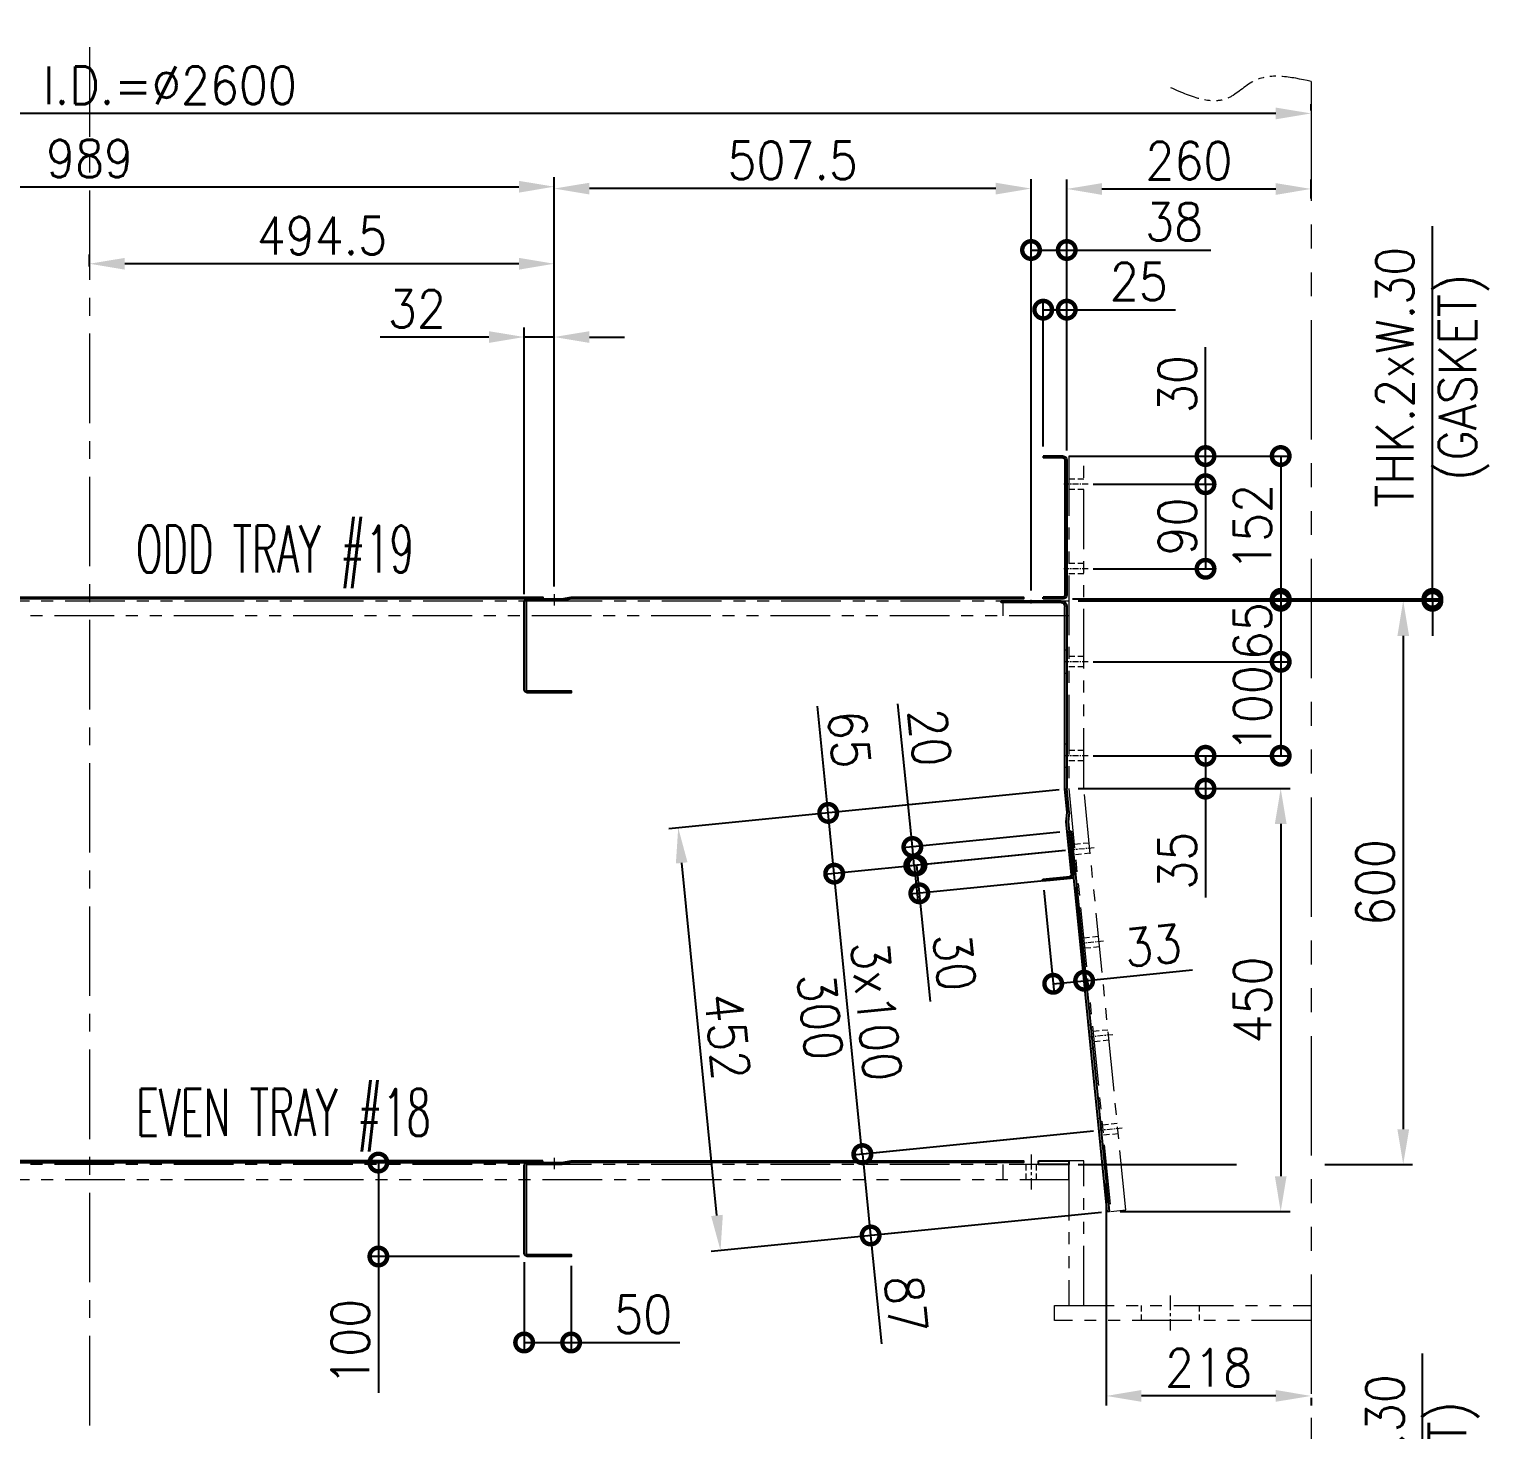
# Model space of a CAD drawing. Header units: inches. Extents: x -15980 to 45789, y -23276 to 2417.
# Drawn here: x 27475 to 29029, y -17875 to -16384 of the extents above; entities that cross this region are included whole.
import ezdxf
from ezdxf.enums import TextEntityAlignment as Align

# ---------------------------------------------------------------- set-up
doc = ezdxf.new("R2010")
doc.units = ezdxf.units.IN
doc.header["$MEASUREMENT"] = 0
for name, pattern in [('CENTER', [50.8, 31.75, -6.35, 6.35, -6.35]), ('CENTERX2', [101.6, 63.5, -12.7, 12.7, -12.7]), ('HIDDEN', [9.525, 6.35, -3.175]), ('HIDDENX2', [19.05, 12.7, -6.35]), ('PHANTOMX2', [127, 63.5, -12.7, 12.7, -12.7, 12.7, -12.7])]:
    doc.linetypes.add(name, pattern=pattern)
for name, color, linetype, lineweight in [('Center line', 181, 'CENTER', 5), ('CENTER LINES', 181, 'CENTERX2', 5), ('HATCH', 130, 'PHANTOMX2', 9), ('HIDDEN', 211, 'HIDDEN', 5), ('HIDDEN LINES', 211, 'HIDDENX2', 5), ('TEXT', 2, 'Continuous', 13)]:
    doc.layers.add(name, color=color, linetype=linetype, lineweight=lineweight)
doc.layers.add('dim', color=82, linetype='Continuous')
doc.styles.add('ROMANS', font='ROMANS.shx', dxfattribs={"width": 0.9, "bigfont": '@extfont2.shx'})
doc.dimstyles.new('1X25', dxfattribs={"dimscale": 25, "dimtxt": 1.6, "dimasz": 1.5, "dimexe": 0.4, "dimexo": 0.4, "dimgap": 0.4, "dimtad": 1, "dimdsep": 46, "dimtxsty": 'ROMANS', "dimcen": 0, "dimclrd": 256, "dimclre": 256, "dimclrt": 2, "dimadec": 0, "dimazin": 0, "dimtfac": 1, "dimtmove": 0, "dimatfit": 3, "dimfxl": 0.7, "dimlwd": -1, "dimlwe": -1, "dimarcsym": 1})

# ---------------------------------------------------------------- blocks, each defined once
blk = doc.blocks.new('A$Cee465144')
blk.add_lwpolyline([(0, 0), (16, 0), (16, 154), (0, 154)], close=True)
blk = doc.blocks.new('A$Cb76dd283')
blk.add_lwpolyline([(0, 16), (273, 16), (273, 0), (0, 0)], close=True)
blk = doc.blocks.new('A$Cb94309cf')
at = {"layer": 'Center line', "ltscale": 0.5}
blk.add_line((123, 37.4), (123, 0), dxfattribs=at)
at = {"layer": 'HIDDEN'}
for p, q in [((92, 26.7), (92, 10.7)), ((154, 26.7), (154, 10.7))]:
    blk.add_line(p, q, dxfattribs=at)
blk.add_blockref('A$Cb76dd283', (0, 10.7))
blk = doc.blocks.new('A$Cc77a19d6')
blk.add_line((2074.9, 650), (2074.9, 634))
blk.add_lwpolyline([(2144.9, 650), (60.9, 650), (60.9, 634), (2144.9, 634)], close=True)
at = {"layer": 'Center line', "ltscale": 0.5}
blk.add_line((2104.9, 660.7), (2104.9, 623.3), dxfattribs=at)
at = {"layer": 'HIDDEN'}
for p, q in [((2099.4, 650), (2099.4, 634)), ((2110.4, 650), (2110.4, 634))]:
    blk.add_line(p, q, dxfattribs=at)
for name, p in [('A$Cee465144', (2144.9, 500)), ('A$Cb94309cf', (2129.9, 473.3))]:
    blk.add_blockref(name, p)
blk = doc.blocks.new('A$C56ddf3ee')
blk.add_lwpolyline([(32, 2), (0, 2), (0, -2), (32, -2)], close=True)
blk = doc.blocks.new('A$C8d7a2891')
blk.add_lwpolyline([(4, 98, 0.414214), (2, 96), (2, 4, 0.414214), (4, 2), (50, 2), (50, 0), (4, 0, -0.414214), (0, 4), (0, 96, -0.414214), (4, 100), (40, 100), (50, 102), (531.5, 102), (531.5, 100), (50.2, 100), (40.2, 98)], format="xyb", close=True)
at = {"layer": 'CENTER LINES', "ltscale": 0.2}
blk.add_line((32, 105), (32, 93), dxfattribs=at)
at = {"layer": 'HIDDEN LINES', "ltscale": 0.2}
for p, q in [((26.5, 100), (26.5, 98)), ((37.5, 100), (37.5, 98))]:
    blk.add_line(p, q, dxfattribs=at)
blk = doc.blocks.new('A$C86bb2282')
blk.add_lwpolyline([(0, 2), (965, 2), (965, 0), (0, 0)], close=True)
blk = doc.blocks.new('A$C0940930d')
for name, p in [('A$C56ddf3ee', (258, 652.4)), ('A$C86bb2282', (817.5, 652.4))]:
    blk.add_blockref(name, p)
at = {"xscale": -1}
blk.add_blockref('A$C8d7a2891', (837.5, 552.4), dxfattribs=at)
at = {"layer": 'HATCH', "ltscale": 2, "xscale": -1}
blk.add_blockref('A$Cc77a19d6', (2402.9, 0.4), dxfattribs=at)
blk = doc.blocks.new('*D730')
at = {"layer": 'Defpoints', "color": 0, "transparency": 16777216}
for p in [(26239.6, -16474.1), (26239.6, -16480.2), (28839.6, -16481.1)]:
    blk.add_point(p, dxfattribs=at)
at = {"layer": 'dim', "transparency": 16777216}
for p, q in [((26239.6, -16470.2), (26239.6, -16464.1)), ((28839.6, -16471.1), (28839.6, -16464.1)), ((28802.1, -16474.1), (26277.1, -16474.1))]:
    blk.add_line(p, q, dxfattribs=at)
for points in [[(26277.1, -16467.9), (26277.1, -16480.4), (26239.6, -16474.1)], [(28802.1, -16467.9), (28802.1, -16480.4), (28839.6, -16474.1)]]:
    blk.add_solid(points, dxfattribs=at)
at = {"layer": 'dim', "color": 2, "transparency": 16777216, "insert": (27539.6, -16444.1), "char_height": 40, "attachment_point": 5, "style": 'ROMANS'}
blk.add_mtext('SHELL I.D.=%%C2600', dxfattribs=at)
blk = doc.blocks.new('A$C537b4bd3')
for p, q in [((1, 148), (1, 4)), ((3, 148), (3, 4)), ((5, 152), (26, 152)), ((5, 150), (26, 150)), ((26, 152), (26, 150)), ((5, 2), (26, 2)), ((5, 0), (26, 0)), ((26, 0), (26, 2))]:
    blk.add_line(p, q)
for centre, radius, start, end in [((5, 148), 4, 90, 180), ((5, 148), 2, 90, 180), ((5, 4), 4, 180, 270), ((5, 4), 2, 180, 270)]:
    blk.add_arc(centre, radius, start, end)
at = {"layer": 'CENTER LINES'}
for p, q in [((0, 122), (4, 122)), ((0, 32), (4, 32))]:
    blk.add_line(p, q, dxfattribs=at)
at = {"layer": 'HIDDEN LINES'}
for p, q in [((1, 134.5), (3, 134.5)), ((1, 109.5), (3, 109.5)), ((1, 44.5), (3, 44.5)), ((1, 19.5), (3, 19.5))]:
    blk.add_line(p, q, dxfattribs=at)
blk = doc.blocks.new('A$C9a173c8a')
for p, q in [((77.1, 298.3), (13.1, 298.3)), ((13.1, 296.3), (77.1, 296.3)), ((77.1, 296.3), (77.1, 298.3)), ((7.1, 292.3), (7.1, 98.3)), ((9.1, 98.2), (9.1, 292.3)), ((4.6, 73.1), (7.1, 98.3)), ((6.6, 73.1), (9.1, 98.2)), ((5.6, 63), (0, 7.3)), ((2, 7.1), (7.6, 63)), ((4.6, 73.1), (5.6, 63)), ((7.6, 63), (6.6, 73.1)), ((3.6, 2.9), (32.5, 0)), ((32.7, 2), (3.8, 4.9)), ((32.5, 0), (32.7, 2))]:
    blk.add_line(p, q)
for centre, radius, start, end in [((13.1, 292.3), 6, 90, 180), ((13.1, 292.3), 4, 90, 180), ((4, 6.9), 4, 174.2894, 264.2924), ((4, 6.9), 2, 174.2894, 264.2924)]:
    blk.add_arc(centre, radius, start, end)
at = {"layer": 'CENTER LINES', "ltscale": 0.1}
blk.add_line((45.1, 295.3), (45.1, 299.3), dxfattribs=at)
at = {"layer": 'CENTER LINES'}
for p, q in [((6.1, 233.3), (10.1, 233.3)), ((6.1, 133.3), (10.1, 133.3)), ((1.6, 33.2), (5.6, 32.8))]:
    blk.add_line(p, q, dxfattribs=at)
at = {"layer": 'HIDDEN LINES', "ltscale": 0.1}
for p, q in [((39.1, 296.3), (39.1, 298.3)), ((51.1, 296.3), (51.1, 298.3))]:
    blk.add_line(p, q, dxfattribs=at)
at = {"layer": 'HIDDEN LINES'}
for p, q in [((7.1, 245.8), (9.1, 245.8)), ((7.1, 220.8), (9.1, 220.8)), ((7.1, 145.8), (9.1, 145.8)), ((7.1, 120.8), (9.1, 120.8)), ((3.9, 45.6), (5.8, 45.4)), ((1.4, 20.7), (3.4, 20.5))]:
    blk.add_line(p, q, dxfattribs=at)
blk = doc.blocks.new('A$C08025b31')
at = {"layer": 'CENTER LINES'}
blk.add_line((0, 27.4), (4, 27.4), dxfattribs=at)
at = {"layer": 'HIDDEN LINES'}
for p, q in [((1, 39.9), (3, 39.9)), ((1, 14.9), (3, 14.9))]:
    blk.add_line(p, q, dxfattribs=at)
blk = doc.blocks.new('A$C36d1456c')
blk.add_lwpolyline([(40.5, 405.2), (0, 0.2), (2, 0), (42.5, 405)], close=True)
at = {"rotation": 354.2894111810961}
for p in [(34.8, 358.2), (24.8, 258.7), (14.9, 159.1), (4.9, 59.6)]:
    blk.add_blockref('A$C08025b31', p, dxfattribs=at)
blk = doc.blocks.new('A$Ce04e85bd')
blk.add_line((2272, 650), (2272, 634))
for points in [[(2342, 804), (2342, 450), (2387, 0), (2402.9, 1.6), (2358, 450.8), (2358, 804)], [(258, 650), (2342, 650), (2342, 634), (258, 634)]]:
    blk.add_lwpolyline(points, close=True)
at = {"layer": 'Center line', "ltscale": 0.2}
for p, q in [((2362.7, 774), (2337.3, 774)), ((2362.7, 684), (2337.3, 684)), ((2362.7, 585), (2337.3, 585)), ((2362.7, 485), (2337.3, 485)), ((2369.1, 387.1), (2343.9, 384.6)), ((2379, 287.6), (2353.8, 285.1)), ((2389, 188.1), (2363.8, 185.6)), ((2398.9, 88.6), (2373.7, 86.1))]:
    blk.add_line(p, q, dxfattribs=at)
at = {"layer": 'HIDDEN'}
for p, q in [((2358, 779.5), (2342, 779.5)), ((2358, 768.5), (2342, 768.5)), ((2358, 689.5), (2342, 689.5)), ((2358, 678.5), (2342, 678.5)), ((2358, 590.5), (2342, 590.5)), ((2358, 579.5), (2342, 579.5)), ((2358, 490.5), (2342, 490.5)), ((2358, 479.5), (2342, 479.5)), ((2363.9, 392.1), (2347.9, 390.6)), ((2365, 381.2), (2349, 379.6)), ((2373.8, 292.6), (2357.9, 291)), ((2374.9, 281.7), (2359, 280.1)), ((2383.8, 193.1), (2367.8, 191.5)), ((2384.9, 182.2), (2368.9, 180.6)), ((2393.7, 93.6), (2377.8, 92)), ((2394.8, 82.7), (2378.9, 81.1))]:
    blk.add_line(p, q, dxfattribs=at)
blk = doc.blocks.new('A$C5982615e')
at = {"xscale": -1}
for name, p in [('A$C537b4bd3', (2341, 652.4)), ('A$C9a173c8a', (2347.1, 352.1)), ('A$C36d1456c', (2385, 0))]:
    blk.add_blockref(name, p, dxfattribs=at)
for name, p in [('A$C86bb2282', (817.5, 652.4)), ('A$C8d7a2891', (1762.5, 552.4))]:
    blk.add_blockref(name, p)
at = {"layer": 'HATCH', "ltscale": 2}
blk.add_blockref('A$Ce04e85bd', (0, 0.4), dxfattribs=at)
blk = doc.blocks.new('*D778')
at = {"layer": 'Defpoints', "color": 0, "transparency": 16777216}
for p in [(28034.1, -16552.1), (27045.1, -16985.8), (28034.1, -16985.8)]:
    blk.add_point(p, dxfattribs=at)
at = {"layer": 'dim', "transparency": 16777216}
for p, q in [((27045.1, -16975.8), (27045.1, -16542.1)), ((28034.1, -16975.8), (28034.1, -16542.1)), ((27082.6, -16552.1), (27996.6, -16552.1))]:
    blk.add_line(p, q, dxfattribs=at)
for points in [[(27082.6, -16545.9), (27082.6, -16558.4), (27045.1, -16552.1)], [(27996.6, -16545.9), (27996.6, -16558.4), (28034.1, -16552.1)]]:
    blk.add_solid(points, dxfattribs=at)
at = {"layer": 'dim', "color": 2, "transparency": 16777216, "insert": (27539.6, -16522.1), "char_height": 40, "attachment_point": 5, "style": 'ROMANS'}
blk.add_mtext('989', dxfattribs=at)
blk = doc.blocks.new('*D779')
at = {"layer": 'Defpoints', "color": 0, "transparency": 16777216}
for p in [(28034.1, -16554.1), (28034.1, -16987.8), (28541.6, -16991.8)]:
    blk.add_point(p, dxfattribs=at)
at = {"layer": 'dim', "transparency": 16777216}
for p, q in [((28034.1, -16977.8), (28034.1, -16544.1)), ((28541.6, -16981.8), (28541.6, -16544.1)), ((28504.1, -16554.1), (28071.6, -16554.1))]:
    blk.add_line(p, q, dxfattribs=at)
for points in [[(28071.6, -16547.9), (28071.6, -16560.4), (28034.1, -16554.1)], [(28504.1, -16547.9), (28504.1, -16560.4), (28541.6, -16554.1)]]:
    blk.add_solid(points, dxfattribs=at)
at = {"layer": 'dim', "color": 2, "transparency": 16777216, "insert": (28287.9, -16524.1), "char_height": 40, "attachment_point": 5, "style": 'ROMANS'}
blk.add_mtext('507.5', dxfattribs=at)
blk = doc.blocks.new('_DotSmall')
at = {"color": 0, "linetype": 'ByBlock', "const_width": 0.5}
blk.add_lwpolyline([(-0.0625, 0, 1), (0.0625, 0, 1)], format="xyb", close=True, dxfattribs=at)
blk = doc.blocks.new('*D780')
at = {"layer": 'Defpoints', "color": 0, "transparency": 16777216}
for p in [(28579.6, -16619.5), (28579.6, -16842.8), (28541.6, -16991.8)]:
    blk.add_point(p, dxfattribs=at)
at = {"layer": 'dim', "transparency": 16777216}
for p, q in [((28541.6, -16981.8), (28541.6, -16609.5)), ((28541.6, -16619.5), (28579.6, -16619.5)), ((28579.6, -16832.8), (28579.6, -16609.5)), ((28579.6, -16619.5), (28732.9, -16619.5))]:
    blk.add_line(p, q, dxfattribs=at)
at = {"layer": 'dim', "transparency": 16777216, "xscale": 37.5, "yscale": 37.5, "zscale": 37.5, "rotation": 180}
blk.add_blockref('_DotSmall', (28541.6, -16619.5), dxfattribs=at)
at = {"layer": 'dim', "transparency": 16777216, "xscale": 37.5, "yscale": 37.5, "zscale": 37.5}
blk.add_blockref('_DotSmall', (28579.6, -16619.5), dxfattribs=at)
at = {"layer": 'dim', "color": 2, "transparency": 16777216, "insert": (28693.8, -16589.5), "char_height": 40, "attachment_point": 5, "style": 'ROMANS'}
blk.add_mtext('38', dxfattribs=at)
blk = doc.blocks.new('*D781')
at = {"layer": 'Defpoints', "color": 0, "transparency": 16777216}
for p in [(28839.6, -16554.5), (28839.6, -16574.8), (28579.6, -16842.8)]:
    blk.add_point(p, dxfattribs=at)
at = {"layer": 'dim', "transparency": 16777216}
for p, q in [((28579.6, -16832.8), (28579.6, -16544.5)), ((28617.1, -16554.5), (28802.1, -16554.5)), ((28839.6, -16564.8), (28839.6, -16544.5))]:
    blk.add_line(p, q, dxfattribs=at)
for points in [[(28617.1, -16548.3), (28617.1, -16560.8), (28579.6, -16554.5)], [(28802.1, -16548.3), (28802.1, -16560.8), (28839.6, -16554.5)]]:
    blk.add_solid(points, dxfattribs=at)
at = {"layer": 'dim', "color": 2, "transparency": 16777216, "insert": (28709.6, -16524.5), "char_height": 40, "attachment_point": 5, "style": 'ROMANS'}
blk.add_mtext('260', dxfattribs=at)
blk = doc.blocks.new('*D782')
at = {"layer": 'Defpoints', "color": 0, "transparency": 16777216}
for p in [(28579.6, -16683), (28554.6, -16838.8), (28579.6, -16842.8)]:
    blk.add_point(p, dxfattribs=at)
at = {"layer": 'dim', "transparency": 16777216}
for p, q in [((28554.6, -16828.8), (28554.6, -16673)), ((28554.6, -16683), (28579.6, -16683)), ((28579.6, -16832.8), (28579.6, -16673)), ((28579.6, -16683), (28695.4, -16683))]:
    blk.add_line(p, q, dxfattribs=at)
at = {"layer": 'dim', "transparency": 16777216, "xscale": 37.5, "yscale": 37.5, "zscale": 37.5, "rotation": 180}
blk.add_blockref('_DotSmall', (28554.6, -16683), dxfattribs=at)
at = {"layer": 'dim', "transparency": 16777216, "xscale": 37.5, "yscale": 37.5, "zscale": 37.5}
blk.add_blockref('_DotSmall', (28579.6, -16683), dxfattribs=at)
at = {"layer": 'dim', "color": 2, "transparency": 16777216, "insert": (28656.3, -16653), "char_height": 40, "attachment_point": 5, "style": 'ROMANS'}
blk.add_mtext('25', dxfattribs=at)
blk = doc.blocks.new('*D783')
at = {"layer": 'Defpoints', "color": 0, "transparency": 16777216}
for p in [(28002.1, -16712.1), (28034.1, -16985.8), (28002.1, -16995.9)]:
    blk.add_point(p, dxfattribs=at)
at = {"layer": 'dim', "transparency": 16777216}
for p, q in [((27964.6, -16712.1), (27848.9, -16712.1)), ((28002.1, -16985.9), (28002.1, -16702.1)), ((28034.1, -16712.1), (28002.1, -16712.1)), ((28034.1, -16975.8), (28034.1, -16702.1)), ((28071.6, -16712.1), (28109.1, -16712.1))]:
    blk.add_line(p, q, dxfattribs=at)
for points in [[(27964.6, -16705.9), (27964.6, -16718.4), (28002.1, -16712.1)], [(28071.6, -16705.9), (28071.6, -16718.4), (28034.1, -16712.1)]]:
    blk.add_solid(points, dxfattribs=at)
at = {"layer": 'dim', "color": 2, "transparency": 16777216, "insert": (27888, -16682.1), "char_height": 40, "attachment_point": 5, "style": 'ROMANS'}
blk.add_mtext('32', dxfattribs=at)
blk = doc.blocks.new('*D784')
at = {"layer": 'Defpoints', "color": 0, "transparency": 16777216}
for p in [(27539.6, -16634.1), (27539.6, -16647.1), (28034.1, -16987.8)]:
    blk.add_point(p, dxfattribs=at)
at = {"layer": 'dim', "transparency": 16777216}
for p, q in [((27539.6, -16637.1), (27539.6, -16624.1)), ((27996.6, -16634.1), (27577.1, -16634.1)), ((28034.1, -16977.8), (28034.1, -16624.1))]:
    blk.add_line(p, q, dxfattribs=at)
for points in [[(27577.1, -16627.9), (27577.1, -16640.4), (27539.6, -16634.1)], [(27996.6, -16627.9), (27996.6, -16640.4), (28034.1, -16634.1)]]:
    blk.add_solid(points, dxfattribs=at)
at = {"layer": 'dim', "color": 2, "transparency": 16777216, "insert": (27786.9, -16604.1), "char_height": 40, "attachment_point": 5, "style": 'ROMANS'}
blk.add_mtext('494.5', dxfattribs=at)
blk = doc.blocks.new('*D791')
at = {"layer": 'Defpoints', "color": 0, "transparency": 16777216}
for p in [(28007.3, -17590.8), (27847, -17690.8), (28007.3, -17690.8)]:
    blk.add_point(p, dxfattribs=at)
at = {"layer": 'dim', "transparency": 16777216}
for p, q in [((27997.3, -17590.8), (27837, -17590.8)), ((27847, -17590.8), (27847, -17690.8)), ((27997.3, -17690.8), (27837, -17690.8)), ((27847, -17690.8), (27847, -17835.8))]:
    blk.add_line(p, q, dxfattribs=at)
at = {"layer": 'dim', "transparency": 16777216, "xscale": 37.5, "yscale": 37.5, "zscale": 37.5}
for p, rotation in [((27847, -17590.8), 90), ((27847, -17690.8), 270)]:
    blk.add_blockref('_DotSmall', p, dxfattribs=dict(at, rotation=rotation))
at = {"layer": 'dim', "color": 2, "transparency": 16777216, "insert": (27817, -17782), "char_height": 40, "attachment_point": 5, "rotation": 90, "style": 'ROMANS'}
blk.add_mtext('100', dxfattribs=at)
blk = doc.blocks.new('*D792')
at = {"layer": 'Defpoints', "color": 0, "transparency": 16777216}
for p in [(28002.1, -17686.8), (28052.1, -17690.8), (28052.1, -17782.3)]:
    blk.add_point(p, dxfattribs=at)
at = {"layer": 'dim', "transparency": 16777216}
for p, q in [((28002.1, -17696.8), (28002.1, -17792.3)), ((28052.1, -17700.8), (28052.1, -17792.3)), ((28002.1, -17782.3), (28052.1, -17782.3)), ((28052.1, -17782.3), (28167.9, -17782.3))]:
    blk.add_line(p, q, dxfattribs=at)
at = {"layer": 'dim', "transparency": 16777216, "xscale": 37.5, "yscale": 37.5, "zscale": 37.5, "rotation": 180}
blk.add_blockref('_DotSmall', (28002.1, -17782.3), dxfattribs=at)
at = {"layer": 'dim', "transparency": 16777216, "xscale": 37.5, "yscale": 37.5, "zscale": 37.5}
blk.add_blockref('_DotSmall', (28052.1, -17782.3), dxfattribs=at)
at = {"layer": 'dim', "color": 2, "transparency": 16777216, "insert": (28128.8, -17752.3), "char_height": 40, "attachment_point": 5, "style": 'ROMANS'}
blk.add_mtext('50', dxfattribs=at)
blk = doc.blocks.new('*D793')
at = {"layer": 'Defpoints', "color": 0, "transparency": 16777216}
for p in [(28597.6, -16838.8), (28727.3, -16838.8), (28599.6, -16868.8)]:
    blk.add_point(p, dxfattribs=at)
at = {"layer": 'dim', "transparency": 16777216}
for p, q in [((28727.3, -16838.8), (28727.3, -16723)), ((28607.6, -16838.8), (28737.3, -16838.8)), ((28727.3, -16868.8), (28727.3, -16838.8)), ((28609.6, -16868.8), (28737.3, -16868.8))]:
    blk.add_line(p, q, dxfattribs=at)
at = {"layer": 'dim', "transparency": 16777216, "xscale": 37.5, "yscale": 37.5, "zscale": 37.5}
for p, rotation in [((28727.3, -16838.8), 90), ((28727.3, -16868.8), 270)]:
    blk.add_blockref('_DotSmall', p, dxfattribs=dict(at, rotation=rotation))
at = {"layer": 'dim', "color": 2, "transparency": 16777216, "insert": (28697.3, -16762.2), "char_height": 40, "attachment_point": 5, "rotation": 90, "style": 'ROMANS'}
blk.add_mtext('30', dxfattribs=at)
blk = doc.blocks.new('*D794')
at = {"layer": 'Defpoints', "color": 0, "transparency": 16777216}
for p in [(28597.6, -16868.8), (28597.6, -16958.8), (28727.3, -16958.8)]:
    blk.add_point(p, dxfattribs=at)
at = {"layer": 'dim', "transparency": 16777216}
for p, q in [((28607.6, -16868.8), (28737.3, -16868.8)), ((28727.3, -16868.8), (28727.3, -16958.8)), ((28607.6, -16958.8), (28737.3, -16958.8))]:
    blk.add_line(p, q, dxfattribs=at)
at = {"layer": 'dim', "transparency": 16777216, "xscale": 37.5, "yscale": 37.5, "zscale": 37.5}
for p, rotation in [((28727.3, -16868.8), 90), ((28727.3, -16958.8), 270)]:
    blk.add_blockref('_DotSmall', p, dxfattribs=dict(at, rotation=rotation))
at = {"layer": 'dim', "color": 2, "transparency": 16777216, "insert": (28697.3, -16913.8), "char_height": 40, "attachment_point": 5, "rotation": 90, "style": 'ROMANS'}
blk.add_mtext('90', dxfattribs=at)
blk = doc.blocks.new('*D795')
at = {"layer": 'Defpoints', "color": 0, "transparency": 16777216}
for p in [(28572.6, -16838.8), (28575.7, -16990.8), (28807.3, -16990.8)]:
    blk.add_point(p, dxfattribs=at)
at = {"layer": 'dim', "transparency": 16777216}
for p, q in [((28582.6, -16838.8), (28817.3, -16838.8)), ((28807.3, -16838.8), (28807.3, -16990.8)), ((28585.7, -16990.8), (28817.3, -16990.8))]:
    blk.add_line(p, q, dxfattribs=at)
at = {"layer": 'dim', "transparency": 16777216, "xscale": 37.5, "yscale": 37.5, "zscale": 37.5}
for p, rotation in [((28807.3, -16838.8), 90), ((28807.3, -16990.8), 270)]:
    blk.add_blockref('_DotSmall', p, dxfattribs=dict(at, rotation=rotation))
at = {"layer": 'dim', "color": 2, "transparency": 16777216, "insert": (28777.3, -16914.8), "char_height": 40, "attachment_point": 5, "rotation": 90, "style": 'ROMANS'}
blk.add_mtext('152', dxfattribs=at)
blk = doc.blocks.new('*D796')
at = {"layer": 'Defpoints', "color": 0, "transparency": 16777216}
for p in [(28575.6, -16990.8), (28581.6, -16992.8), (28968.8, -16990.8)]:
    blk.add_point(p, dxfattribs=at)
at = {"layer": 'dim', "transparency": 16777216}
for p, q in [((28968.8, -16990.8), (28968.8, -16594.1)), ((28585.6, -16990.8), (28978.8, -16990.8)), ((28591.6, -16992.8), (28978.8, -16992.8)), ((28968.8, -16992.8), (28968.8, -16990.8)), ((28968.8, -16992.8), (28968.8, -17030.3))]:
    blk.add_line(p, q, dxfattribs=at)
at = {"layer": 'dim', "transparency": 16777216, "xscale": 37.5, "yscale": 37.5, "zscale": 37.5}
for p, rotation in [((28968.8, -16990.8), 270), ((28968.8, -16992.8), 90)]:
    blk.add_blockref('_DotSmall', p, dxfattribs=dict(at, rotation=rotation))
at = {"layer": 'dim', "color": 2, "transparency": 16777216, "insert": (28968.8, -16755), "char_height": 40, "attachment_point": 5, "rotation": 90, "style": 'ROMANS'}
blk.add_mtext('THK.2xW.30\\P(GASKET)', dxfattribs=at)
blk = doc.blocks.new('*D797')
at = {"layer": 'Defpoints', "color": 0, "transparency": 16777216}
for p in [(28581.6, -16992.8), (28602.3, -17057.8), (28807.3, -17057.8)]:
    blk.add_point(p, dxfattribs=at)
at = {"layer": 'dim', "transparency": 16777216}
for p, q in [((28591.6, -16992.8), (28817.3, -16992.8)), ((28807.3, -16992.8), (28807.3, -17057.8)), ((28612.3, -17057.8), (28817.3, -17057.8))]:
    blk.add_line(p, q, dxfattribs=at)
at = {"layer": 'dim', "transparency": 16777216, "xscale": 37.5, "yscale": 37.5, "zscale": 37.5}
for p, rotation in [((28807.3, -16992.8), 90), ((28807.3, -17057.8), 270)]:
    blk.add_blockref('_DotSmall', p, dxfattribs=dict(at, rotation=rotation))
at = {"layer": 'dim', "color": 2, "transparency": 16777216, "insert": (28777.3, -17025.3), "char_height": 40, "attachment_point": 5, "rotation": 90, "style": 'ROMANS'}
blk.add_mtext('65', dxfattribs=at)
blk = doc.blocks.new('*D798')
at = {"layer": 'Defpoints', "color": 0, "transparency": 16777216}
for p in [(28597.6, -17057.8), (28597.6, -17157.8), (28807.3, -17157.8)]:
    blk.add_point(p, dxfattribs=at)
at = {"layer": 'dim', "transparency": 16777216}
for p, q in [((28607.6, -17057.8), (28817.3, -17057.8)), ((28807.3, -17057.8), (28807.3, -17157.8)), ((28607.6, -17157.8), (28817.3, -17157.8))]:
    blk.add_line(p, q, dxfattribs=at)
at = {"layer": 'dim', "transparency": 16777216, "xscale": 37.5, "yscale": 37.5, "zscale": 37.5}
for p, rotation in [((28807.3, -17057.8), 90), ((28807.3, -17157.8), 270)]:
    blk.add_blockref('_DotSmall', p, dxfattribs=dict(at, rotation=rotation))
at = {"layer": 'dim', "color": 2, "transparency": 16777216, "insert": (28777.3, -17107.8), "char_height": 40, "attachment_point": 5, "rotation": 90, "style": 'ROMANS'}
blk.add_mtext('100', dxfattribs=at)
blk = doc.blocks.new('*D799')
at = {"layer": 'Defpoints', "color": 0, "transparency": 16777216}
for p in [(28597.6, -17157.8), (28581.6, -17192.8), (28727.3, -17192.8)]:
    blk.add_point(p, dxfattribs=at)
at = {"layer": 'dim', "transparency": 16777216}
for p, q in [((28607.6, -17157.8), (28737.3, -17157.8)), ((28727.3, -17157.8), (28727.3, -17192.8)), ((28591.6, -17192.8), (28737.3, -17192.8)), ((28727.3, -17192.8), (28727.3, -17308.6))]:
    blk.add_line(p, q, dxfattribs=at)
at = {"layer": 'dim', "transparency": 16777216, "xscale": 37.5, "yscale": 37.5, "zscale": 37.5}
for p, rotation in [((28727.3, -17157.8), 90), ((28727.3, -17192.8), 270)]:
    blk.add_blockref('_DotSmall', p, dxfattribs=dict(at, rotation=rotation))
at = {"layer": 'dim', "color": 2, "transparency": 16777216, "insert": (28697.3, -17269.5), "char_height": 40, "attachment_point": 5, "rotation": 90, "style": 'ROMANS'}
blk.add_mtext('35', dxfattribs=at)
blk = doc.blocks.new('*D847')
at = {"layer": 'Defpoints', "color": 0, "transparency": 16777216}
for p in [(28581.6, -17192.8), (28626.6, -17642.8), (28807.3, -17642.8)]:
    blk.add_point(p, dxfattribs=at)
at = {"layer": 'dim', "transparency": 16777216}
for p, q in [((28591.6, -17192.8), (28817.3, -17192.8)), ((28807.3, -17230.3), (28807.3, -17605.3)), ((28636.6, -17642.8), (28817.3, -17642.8))]:
    blk.add_line(p, q, dxfattribs=at)
for points in [[(28801.1, -17230.3), (28813.6, -17230.3), (28807.3, -17192.8)], [(28801.1, -17605.3), (28813.6, -17605.3), (28807.3, -17642.8)]]:
    blk.add_solid(points, dxfattribs=at)
at = {"layer": 'dim', "color": 2, "transparency": 16777216, "insert": (28777.3, -17417.8), "char_height": 40, "attachment_point": 5, "rotation": 90, "style": 'ROMANS'}
blk.add_mtext('450', dxfattribs=at)
blk = doc.blocks.new('*D848')
at = {"layer": 'Defpoints', "color": 0, "transparency": 16777216}
for p in [(28581.6, -16992.8), (28581.6, -17592.8), (28937.7, -17592.8)]:
    blk.add_point(p, dxfattribs=at)
at = {"layer": 'dim', "transparency": 16777216}
for p, q in [((28591.6, -16992.8), (28947.7, -16992.8)), ((28937.7, -17030.3), (28937.7, -17555.3)), ((28591.6, -17592.8), (28760.4, -17592.8)), ((28854.2, -17592.8), (28947.7, -17592.8))]:
    blk.add_line(p, q, dxfattribs=at)
for points in [[(28931.5, -17030.3), (28944, -17030.3), (28937.7, -16992.8)], [(28931.5, -17555.3), (28944, -17555.3), (28937.7, -17592.8)]]:
    blk.add_solid(points, dxfattribs=at)
at = {"layer": 'dim', "color": 2, "transparency": 16777216, "insert": (28907.7, -17292.8), "char_height": 40, "attachment_point": 5, "rotation": 90, "style": 'ROMANS'}
blk.add_mtext('600', dxfattribs=at)
blk = doc.blocks.new('*D849')
at = {"layer": 'Defpoints', "color": 0, "transparency": 16777216}
for p in [(28584.1, -17257.9), (28419.7, -17274.4), (28587.1, -17287.8)]:
    blk.add_point(p, dxfattribs=at)
at = {"layer": 'dim', "transparency": 16777216}
for p, q in [((28574.2, -17258.9), (28409.7, -17275.4)), ((28419.7, -17274.4), (28422.7, -17304.2)), ((28577.2, -17288.8), (28412.7, -17305.2)), ((28422.7, -17304.2), (28434.2, -17419.5))]:
    blk.add_line(p, q, dxfattribs=at)
at = {"layer": 'dim', "transparency": 16777216, "xscale": 37.5, "yscale": 37.5, "zscale": 37.5}
for p, rotation in [((28419.7, -17274.4), 95.71059196479213), ((28422.7, -17304.2), 275.7105919647921)]:
    blk.add_blockref('_DotSmall', p, dxfattribs=dict(at, rotation=rotation))
at = {"layer": 'dim', "color": 2, "transparency": 16777216, "insert": (28460.1, -17377.5), "char_height": 40, "attachment_point": 5, "rotation": 275.7106, "style": 'ROMANS'}
blk.add_mtext('30', dxfattribs=at)
blk = doc.blocks.new('*D800')
at = {"layer": 'Defpoints', "color": 0, "transparency": 16777216}
for p in [(28582.2, -17238.2), (28415.3, -17254.9), (28584.2, -17258.1)]:
    blk.add_point(p, dxfattribs=at)
at = {"layer": 'dim', "transparency": 16777216}
for p, q in [((28415.3, -17254.9), (28400, -17102.4)), ((28572.2, -17239.2), (28405.3, -17255.9)), ((28417.3, -17274.8), (28415.3, -17254.9)), ((28574.2, -17259.1), (28407.3, -17275.8)), ((28417.3, -17274.8), (28421, -17312.1))]:
    blk.add_line(p, q, dxfattribs=at)
at = {"layer": 'dim', "transparency": 16777216, "xscale": 37.5, "yscale": 37.5, "zscale": 37.5}
for p, rotation in [((28415.3, -17254.9), 275.7105919648074), ((28417.3, -17274.8), 95.71059196480739)]:
    blk.add_blockref('_DotSmall', p, dxfattribs=dict(at, rotation=rotation))
at = {"layer": 'dim', "color": 2, "transparency": 16777216, "insert": (28433.8, -17138.4), "char_height": 40, "attachment_point": 5, "rotation": 275.7106, "style": 'ROMANS'}
blk.add_mtext('20', dxfattribs=at)
blk = doc.blocks.new('*D801')
at = {"layer": 'Defpoints', "color": 0, "transparency": 16777216}
for p in [(28587.1, -17287.8), (28554.3, -17291.1), (28565.2, -17400.5)]:
    blk.add_point(p, dxfattribs=at)
at = {"layer": 'dim', "transparency": 16777216}
for p, q in [((28555.3, -17301), (28566.2, -17410.5)), ((28588.1, -17297.7), (28599.1, -17407.2)), ((28565.2, -17400.5), (28598.1, -17397.2)), ((28598.1, -17397.2), (28713.3, -17385.7))]:
    blk.add_line(p, q, dxfattribs=at)
at = {"layer": 'dim', "transparency": 16777216, "xscale": 37.5, "yscale": 37.5, "zscale": 37.5}
for p, rotation in [((28565.2, -17400.5), 185.7076465888357), ((28598.1, -17397.2), 5.70764658883565)]:
    blk.add_blockref('_DotSmall', p, dxfattribs=dict(at, rotation=rotation))
at = {"layer": 'dim', "color": 2, "transparency": 16777216, "insert": (28671.3, -17359.8), "char_height": 40, "attachment_point": 5, "rotation": 5.7076, "style": 'ROMANS'}
blk.add_mtext('33', dxfattribs=at)
blk = doc.blocks.new('*D802')
at = {"layer": 'Defpoints', "color": 0, "transparency": 16777216}
for p in [(28581.7, -17193), (28325.7, -17218.6), (28588.1, -17257.7)]:
    blk.add_point(p, dxfattribs=at)
at = {"layer": 'dim', "transparency": 16777216}
for p, q in [((28325.7, -17218.6), (28314.3, -17105.1)), ((28571.7, -17194), (28315.7, -17219.6)), ((28332.1, -17283.3), (28325.7, -17218.6)), ((28578.2, -17258.7), (28322.2, -17284.3))]:
    blk.add_line(p, q, dxfattribs=at)
at = {"layer": 'dim', "transparency": 16777216, "xscale": 37.5, "yscale": 37.5, "zscale": 37.5}
for p, rotation in [((28325.7, -17218.6), 95.71059196478846), ((28332.1, -17283.3), 275.7105919647885)]:
    blk.add_blockref('_DotSmall', p, dxfattribs=dict(at, rotation=rotation))
at = {"layer": 'dim', "color": 2, "transparency": 16777216, "insert": (28348, -17140.2), "char_height": 40, "attachment_point": 5, "rotation": 275.7106, "style": 'ROMANS'}
blk.add_mtext('65', dxfattribs=at)
blk = doc.blocks.new('*D803')
at = {"layer": 'Defpoints', "color": 0, "transparency": 16777216}
for p in [(28618, -17556.3), (28362.2, -17581.8), (28626.6, -17642.8)]:
    blk.add_point(p, dxfattribs=at)
at = {"layer": 'dim', "transparency": 16777216}
for p, q in [((28608, -17557.3), (28352.3, -17582.8)), ((28362.2, -17581.8), (28370.9, -17668.4)), ((28616.7, -17643.8), (28361, -17669.4)), ((28370.9, -17668.4), (28382.4, -17783.6))]:
    blk.add_line(p, q, dxfattribs=at)
at = {"layer": 'dim', "transparency": 16777216, "xscale": 37.5, "yscale": 37.5, "zscale": 37.5}
for p, rotation in [((28362.2, -17581.8), 95.71059196483687), ((28370.9, -17668.4), 275.7105919648369)]:
    blk.add_blockref('_DotSmall', p, dxfattribs=dict(at, rotation=rotation))
at = {"layer": 'dim', "color": 2, "transparency": 16777216, "insert": (28408.4, -17741.7), "char_height": 40, "attachment_point": 5, "rotation": 275.7106, "style": 'ROMANS'}
blk.add_mtext('87', dxfattribs=at)
blk = doc.blocks.new('*D804')
at = {"layer": 'Defpoints', "color": 0, "transparency": 16777216}
for p in [(28588.1, -17257.7), (28332.1, -17283.3), (28618, -17556.3)]:
    blk.add_point(p, dxfattribs=at)
at = {"layer": 'dim', "transparency": 16777216}
for p, q in [((28578.2, -17258.7), (28322.2, -17284.3)), ((28362, -17581.9), (28332.1, -17283.3)), ((28608, -17557.3), (28352, -17582.9))]:
    blk.add_line(p, q, dxfattribs=at)
at = {"layer": 'dim', "transparency": 16777216, "xscale": 37.5, "yscale": 37.5, "zscale": 37.5}
for p, rotation in [((28332.1, -17283.3), 95.71059196478836), ((28362, -17581.9), 275.7105919647884)]:
    blk.add_blockref('_DotSmall', p, dxfattribs=dict(at, rotation=rotation))
at = {"layer": 'dim', "color": 2, "transparency": 16777216, "char_height": 40, "attachment_point": 5, "rotation": 275.7106, "style": 'ROMANS'}
for s, insert in [('3x100', (28376.9, -17429.6)), ('300', (28317.2, -17435.6))]:
    blk.add_mtext(s, dxfattribs=dict(at, insert=insert))
blk = doc.blocks.new('*D805')
at = {"layer": 'Defpoints', "color": 0, "transparency": 16777216}
for p in [(28581.7, -17193), (28166.1, -17234.5), (28626.6, -17642.8)]:
    blk.add_point(p, dxfattribs=at)
at = {"layer": 'dim', "transparency": 16777216}
for p, q in [((28571.7, -17194), (28156.1, -17235.5)), ((28207.3, -17647.1), (28169.8, -17271.9)), ((28616.7, -17643.8), (28201.1, -17685.4))]:
    blk.add_line(p, q, dxfattribs=at)
for points in [[(28176, -17271.2), (28163.6, -17272.5), (28166.1, -17234.5)], [(28213.6, -17646.4), (28201.1, -17647.7), (28211.1, -17684.4)]]:
    blk.add_solid(points, dxfattribs=at)
at = {"layer": 'dim', "color": 2, "transparency": 16777216, "insert": (28218.4, -17456.5), "char_height": 40, "attachment_point": 5, "rotation": 275.7106, "style": 'ROMANS'}
blk.add_mtext('452', dxfattribs=at)
blk = doc.blocks.new('*D850')
at = {"layer": 'Defpoints', "color": 0, "transparency": 16777216}
for p in [(28621.6, -17592.8), (28839.6, -17831.1), (28621.6, -17839.2)]:
    blk.add_point(p, dxfattribs=at)
at = {"layer": 'dim', "transparency": 16777216}
for p, q in [((28621.6, -17602.8), (28621.6, -17849.2)), ((28802.1, -17839.2), (28659.1, -17839.2)), ((28839.6, -17841.1), (28839.6, -17849.2))]:
    blk.add_line(p, q, dxfattribs=at)
for points in [[(28659.1, -17832.9), (28659.1, -17845.4), (28621.6, -17839.2)], [(28802.1, -17832.9), (28802.1, -17845.4), (28839.6, -17839.2)]]:
    blk.add_solid(points, dxfattribs=at)
at = {"layer": 'dim', "color": 2, "transparency": 16777216, "insert": (28730.6, -17809.2), "char_height": 40, "attachment_point": 5, "style": 'ROMANS'}
blk.add_mtext('218', dxfattribs=at)
blk = doc.blocks.new('*D828')
at = {"layer": 'Defpoints', "color": 0, "transparency": 16777216}
for p in [(28575.6, -18190.8), (28958.2, -18190.8), (28581.6, -18192.8)]:
    blk.add_point(p, dxfattribs=at)
at = {"layer": 'dim', "transparency": 16777216}
for p, q in [((28958.2, -18190.8), (28958.2, -17794.1)), ((28585.6, -18190.8), (28968.2, -18190.8)), ((28958.2, -18192.8), (28958.2, -18190.8)), ((28591.6, -18192.8), (28968.2, -18192.8)), ((28958.2, -18192.8), (28958.2, -18230.3))]:
    blk.add_line(p, q, dxfattribs=at)
at = {"layer": 'dim', "transparency": 16777216, "xscale": 37.5, "yscale": 37.5, "zscale": 37.5}
for p, rotation in [((28958.2, -18190.8), 270), ((28958.2, -18192.8), 90)]:
    blk.add_blockref('_DotSmall', p, dxfattribs=dict(at, rotation=rotation))
at = {"layer": 'dim', "color": 2, "transparency": 16777216, "insert": (28958.2, -17955), "char_height": 40, "attachment_point": 5, "rotation": 90, "style": 'ROMANS'}
blk.add_mtext('THK.2xW.30\\P(GASKET)', dxfattribs=at)

msp = doc.modelspace()

# ---------------------------------------------------------------- linework, layer by layer
msp.add_line((28558.323, -17290.676), (28587.125, -17287.797))
at = {"layer": 'Center line', "ltscale": 3}
msp.add_line((27539.648, -16403.682), (27539.648, -18989.058), dxfattribs=at)
at = {"layer": 'HATCH', "ltscale": 2}
msp.add_line((28839.648, -16440.111), (28839.648, -18954.582), dxfattribs=at)
at = {"layer": 'HATCH', "ltscale": 0.5}
msp.add_spline([(28839.648, -16440.111), (28778.214, -16439.933), (28751.663, -16457.623), (28688.409, -16445.871)], degree=3, dxfattribs=at)

# ---------------------------------------------------------------- block references
msp.add_blockref('A$C5982615e', (26239.648, -17643.224))
at = {"xscale": -1}
msp.add_blockref('A$C0940930d', (28839.648, -18243.224), dxfattribs=at)

# ---------------------------------------------------------------- texts
at = {"layer": 'TEXT', "ltscale": 0.5, "style": 'ROMANS', "width": 0.6}
for s, p in [('ODD TRAY #19', (27589.011, -16937.863, 0)), ('EVEN TRAY #18', (27589.011, -17537.469, 0))]:
    msp.add_text(s, height=50, dxfattribs=at).set_placement(p, align=Align.MIDDLE_LEFT)

# ---------------------------------------------------------------- dimensions: what is measured, and where the dimension line sits
at = {"layer": 'dim'}
dim = msp.add_linear_dim(base=(26239.648, -16474.109), p1=(28839.648, -16481.14), p2=(26239.648, -16480.209), text='SHELL I.D.=%%C<>', dimstyle='1X25', override={"dimtmove": 0}, dxfattribs=at)
dim.commit()
dim.dimension.update_dxf_attribs({"geometry": '*D730', "text_midpoint": (27539.648, -16474.109), "dimtype": 160})
for base, p1, p2, picture, middle in [((28034.148, -16552.109), (27045.148, -16985.824), (28034.148, -16985.824), '*D778', (27539.648, -16522.109)), ((28839.648, -16554.518), (28579.648, -16842.825), (28839.648, -16574.812), '*D781', (28709.648, -16524.518))]:
    dim = msp.add_linear_dim(base=base, p1=p1, p2=p2, dimstyle='1X25', override={"dimtmove": 0}, dxfattribs=at)
    dim.commit()
    dim.dimension.update_dxf_attribs({"geometry": picture, "text_midpoint": middle})
dim = msp.add_linear_dim(base=(28034.148, -16554.109), p1=(28541.648, -16991.825), p2=(28034.148, -16987.824), angle=180, dimstyle='1X25', dxfattribs=at)
dim.commit()
dim.dimension.update_dxf_attribs({"geometry": '*D779', "text_midpoint": (28287.898, -16524.109)})
for base, p1, p2, override, picture, middle in [((28579.648, -16619.459), (28541.648, -16991.825), (28579.648, -16842.825), {"dimblk1": 'DotSmall', "dimblk2": 'DotSmall', "dimsah": 1, "dimtmove": 0}, '*D780', (28693.791, -16619.459)), ((27539.648, -16634.109), (28034.148, -16987.824), (27539.648, -16647.112), {"dimtmove": 0}, '*D784', (27786.898, -16634.109)), ((28579.648, -16682.991), (28554.65, -16838.825), (28579.648, -16842.825), {"dimblk1": 'DotSmall', "dimblk2": 'DotSmall', "dimsah": 1}, '*D782', (28656.291, -16682.991)), ((28002.148, -16712.109), (28034.148, -16985.824), (28002.148, -16995.862), {"dimtmove": 0}, '*D783', (27888.005, -16712.109))]:
    dim = msp.add_linear_dim(base=base, p1=p1, p2=p2, dimstyle='1X25', override=override, dxfattribs=at)
    dim.commit()
    dim.dimension.update_dxf_attribs({"geometry": picture, "text_midpoint": middle, "dimtype": 160})
for base, p1, p2, picture, middle in [((28968.793, -16990.825), (28581.648, -16992.825), (28575.648, -16990.825), '*D796', (28968.793, -16754.968)), ((28958.188, -18190.825), (28581.648, -18192.825), (28575.648, -18190.825), '*D828', (28958.188, -17954.968))]:
    dim = msp.add_linear_dim(base=base, p1=p1, p2=p2, angle=90, text='THK.<>xW.30\\X(GASKET)', dimstyle='1X25', override={"dimblk1": 'DotSmall', "dimblk2": 'DotSmall', "dimsah": 1, "dimtmove": 0}, dxfattribs=at)
    dim.commit()
    dim.dimension.update_dxf_attribs({"geometry": picture, "text_midpoint": middle, "dimtype": 160})
for base, p1, p2, angle, override, picture, middle in [((28727.324, -16838.825), (28599.552, -16868.825), (28597.648, -16838.825), 90, {"dimblk1": 'DotSmall', "dimblk2": 'DotSmall', "dimsah": 1}, '*D793', (28697.324, -16762.182)), ((28727.324, -16958.825), (28597.648, -16868.825), (28597.648, -16958.825), 90, {"dimblk1": 'DotSmall', "dimblk2": 'DotSmall', "dimsah": 1, "dimtmove": 0}, '*D794', (28697.324, -16913.825)), ((28807.324, -17642.825), (28581.648, -17192.825), (28626.648, -17642.825), 90, {"dimtmove": 0}, '*D847', (28777.324, -17417.825)), ((27847.034, -17690.825), (28007.254, -17590.825), (28007.254, -17690.825), 90, {"dimblk1": 'DotSmall', "dimblk2": 'DotSmall', "dimsah": 1}, '*D791', (27817.034, -17782.039)), ((28052.148, -17782.307), (28002.148, -17686.825), (28052.148, -17690.825), 180, {"dimblk1": 'DotSmall', "dimblk2": 'DotSmall', "dimsah": 1}, '*D792', (28128.791, -17752.307))]:
    dim = msp.add_linear_dim(base=base, p1=p1, p2=p2, angle=angle, dimstyle='1X25', override=override, dxfattribs=at)
    dim.commit()
    dim.dimension.update_dxf_attribs({"geometry": picture, "text_midpoint": middle})
for base, p1, p2, angle, override, picture, middle, dimtype in [((28807.324, -16990.824), (28572.558, -16838.825), (28575.731, -16990.824), 90, {"dimblk1": 'DotSmall', "dimblk2": 'DotSmall', "dimsah": 1, "dimtmove": 0}, '*D795', (28807.324, -16914.824), 160), ((28807.324, -17057.825), (28581.648, -16992.825), (28602.31, -17057.825), 90, {"dimblk1": 'DotSmall', "dimblk2": 'DotSmall', "dimsah": 1}, '*D797', (28807.324, -17025.325), 160), ((28937.742, -17592.825), (28581.648, -16992.825), (28581.648, -17592.825), 90, {"dimtmove": 0}, '*D848', (28937.742, -17292.825), 160), ((28807.324, -17157.825), (28597.648, -17057.825), (28597.648, -17157.825), 90, {"dimblk1": 'DotSmall', "dimblk2": 'DotSmall', "dimsah": 1}, '*D798', (28807.324, -17107.825), 160), ((28727.324, -17192.825), (28597.648, -17157.825), (28581.648, -17192.825), 90, {"dimblk1": 'DotSmall', "dimblk2": 'DotSmall', "dimsah": 1, "dimtmove": 0}, '*D799', (28727.324, -17269.468), 160), ((28419.681, -17274.392), (28587.125, -17287.797), (28584.14, -17257.946), 95.710592, {"dimblk1": 'DotSmall', "dimblk2": 'DotSmall', "dimsah": 1}, '*D849', (28430.292, -17380.506), 161), ((28565.237, -17400.519), (28587.125, -17287.797), (28554.299, -17291.078), 185.707647, {"dimdec": 0, "dimblk1": 'DotSmall', "dimblk2": 'DotSmall', "dimsah": 1}, '*D801', (28674.326, -17389.615), 161), ((28362.246, -17581.831), (28626.648, -17642.825), (28617.991, -17556.257), 95.710592, {"dimdec": 0, "dimblk1": 'DotSmall', "dimblk2": 'DotSmall', "dimsah": 1}, '*D803', (28378.529, -17744.662), 161)]:
    dim = msp.add_linear_dim(base=base, p1=p1, p2=p2, angle=angle, dimstyle='1X25', override=override, dxfattribs=at)
    dim.commit()
    dim.dimension.update_dxf_attribs({"geometry": picture, "text_midpoint": middle, "dimtype": dimtype})
for p1, p2, distance, override, picture, middle in [((28584.17, -17258.143), (28582.18, -17238.242), 167.736, {"dimblk1": 'DotSmall', "dimblk2": 'DotSmall', "dimsah": 1}, '*D800', (28433.77, -17138.371)), ((28588.14, -17257.746), (28581.664, -17192.986), 257.282, {"dimdec": 0, "dimblk1": 'DotSmall', "dimblk2": 'DotSmall', "dimsah": 1}, '*D802', (28347.969, -17140.191)), ((28626.648, -17642.825), (28581.664, -17192.986), 417.646, {"dimdec": 0}, '*D805', (28218.434, -17456.477))]:
    dim = msp.add_aligned_dim(p1=p1, p2=p2, distance=distance, dimstyle='1X25', override=override, dxfattribs=at)
    dim.commit()
    dim.dimension.update_dxf_attribs({"geometry": picture, "text_midpoint": middle})
dim = msp.add_aligned_dim(p1=(28617.991, -17556.257), p2=(28588.14, -17257.746), distance=257.282, text='3x100\\X<>', dimstyle='1X25', override={"dimdec": 0, "dimblk1": 'DotSmall', "dimblk2": 'DotSmall', "dimsah": 1}, dxfattribs=at)
dim.commit()
dim.dimension.update_dxf_attribs({"geometry": '*D804', "text_midpoint": (28347.06, -17432.602)})
dim = msp.add_linear_dim(base=(28621.648, -17839.197), p1=(28839.648, -17831.052), p2=(28621.648, -17592.825), dimstyle='1X25', dxfattribs=at)
dim.commit()
dim.dimension.update_dxf_attribs({"geometry": '*D850', "text_midpoint": (28730.648, -17809.197)})

doc.saveas('drawing.dxf')
